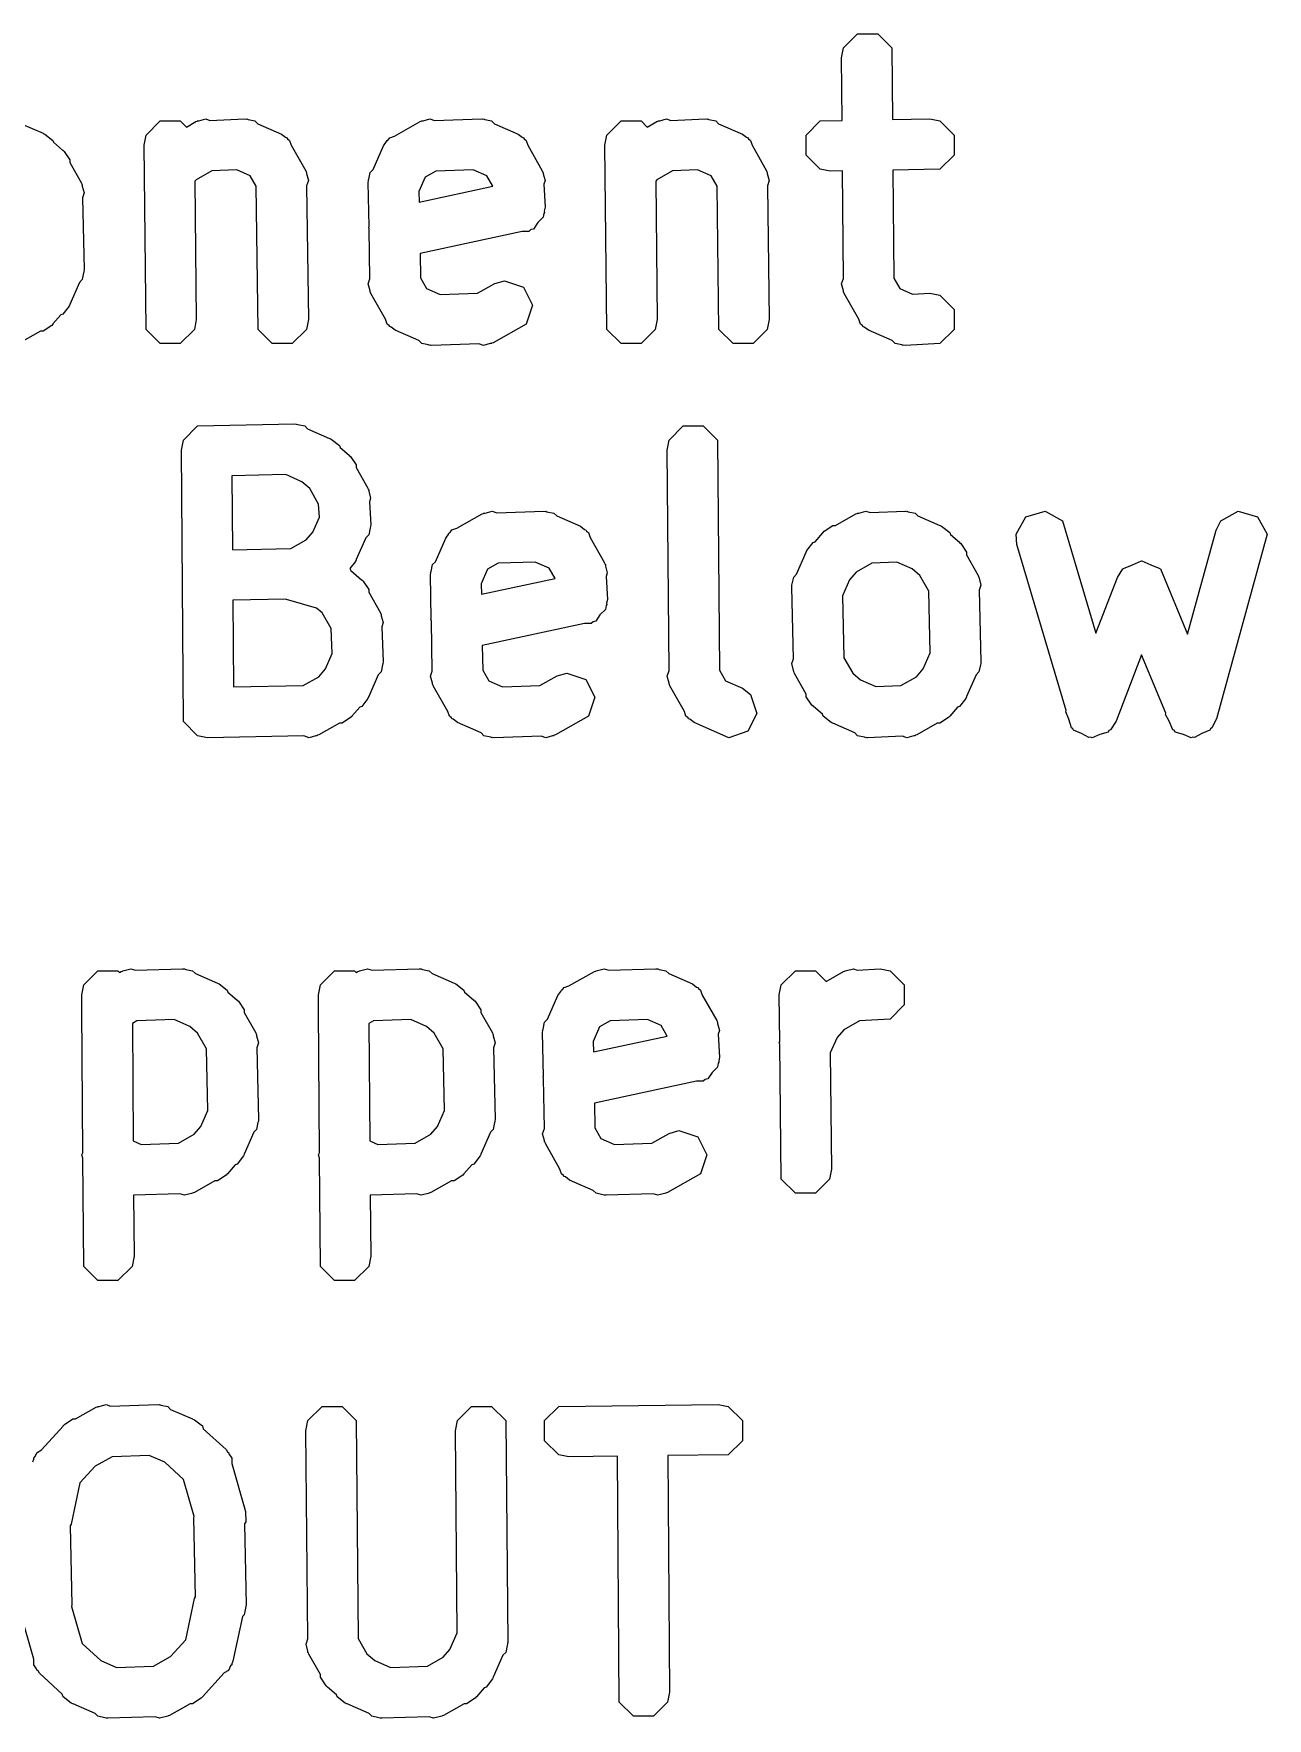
# Model space of a CAD drawing. Extents: x 5.2687 to 5.352, y -3.889 to -3.8382.
# Drawn here: x 5.3149 to 5.352, y -3.889 to -3.8383 of the extents above; entities that cross this region are included whole.
import ezdxf

# ---------------------------------------------------------------- set-up
doc = ezdxf.new("R2010")
doc.units = 0
doc.header["$MEASUREMENT"] = 0
doc.layers.add('BLACK', color=7, linetype='CONTINUOUS')

msp = doc.modelspace()

# ---------------------------------------------------------------- linework, layer by layer
at = {"layer": 'BLACK', "linetype": 'CONTINUOUS'}
for p, q in [((5.339269, -3.838732), (5.339695, -3.838306)), ((5.339695, -3.838306), (5.340298, -3.838306)), ((5.340298, -3.838306), (5.340724, -3.838732)), ((5.339209, -3.839033), (5.339269, -3.838732)), ((5.339225, -3.840919), (5.339209, -3.839033)), ((5.340724, -3.838732), (5.340742, -3.840891)), ((5.314513, -3.841017), (5.315173, -3.841305)), ((5.318271, -3.841357), (5.318698, -3.84093)), ((5.318698, -3.84093), (5.3193, -3.84093)), ((5.3193, -3.84093), (5.319486, -3.841116)), ((5.319486, -3.841116), (5.319772, -3.840954)), ((5.319772, -3.840954), (5.31981, -3.840943)), ((5.31981, -3.840943), (5.319822, -3.84093)), ((5.319822, -3.84093), (5.319862, -3.840929)), ((5.319862, -3.840929), (5.320068, -3.840872)), ((5.320068, -3.840872), (5.320195, -3.840915)), ((5.320195, -3.840915), (5.321249, -3.84087)), ((5.321249, -3.84087), (5.321287, -3.840878)), ((5.321287, -3.840878), (5.321304, -3.840872)), ((5.321304, -3.840872), (5.321343, -3.840889)), ((5.321343, -3.840889), (5.32155, -3.84093)), ((5.32155, -3.84093), (5.321637, -3.841017)), ((5.321637, -3.841017), (5.322351, -3.841329)), ((5.325753, -3.841389), (5.326521, -3.840954)), ((5.326521, -3.840954), (5.326559, -3.840943)), ((5.326559, -3.840943), (5.326571, -3.84093)), ((5.326571, -3.84093), (5.32661, -3.840929)), ((5.32661, -3.840929), (5.326817, -3.840872)), ((5.326817, -3.840872), (5.326953, -3.840918)), ((5.326953, -3.840918), (5.328373, -3.84087)), ((5.328373, -3.84087), (5.328411, -3.840878)), ((5.328411, -3.840878), (5.328428, -3.840872)), ((5.328428, -3.840872), (5.328467, -3.840889)), ((5.328467, -3.840889), (5.328674, -3.84093)), ((5.328674, -3.84093), (5.328761, -3.841017)), ((5.328761, -3.841017), (5.329475, -3.841329)), ((5.332145, -3.841357), (5.332571, -3.84093)), ((5.332571, -3.84093), (5.333173, -3.84093)), ((5.333173, -3.84093), (5.333359, -3.841116)), ((5.333359, -3.841116), (5.333645, -3.840954)), ((5.333645, -3.840954), (5.333683, -3.840943)), ((5.333683, -3.840943), (5.333696, -3.84093)), ((5.333696, -3.84093), (5.333736, -3.840929)), ((5.333736, -3.840929), (5.333941, -3.840872)), ((5.333941, -3.840872), (5.334068, -3.840915)), ((5.334068, -3.840915), (5.335122, -3.84087)), ((5.335122, -3.84087), (5.33516, -3.840878)), ((5.33516, -3.840878), (5.335178, -3.840872)), ((5.335178, -3.840872), (5.335216, -3.840889)), ((5.335216, -3.840889), (5.335423, -3.84093)), ((5.335423, -3.84093), (5.33551, -3.841017)), ((5.33551, -3.841017), (5.336224, -3.841329)), ((5.338144, -3.841357), (5.33857, -3.84093)), ((5.33857, -3.84093), (5.339225, -3.840919)), ((5.340742, -3.840891), (5.341871, -3.84087)), ((5.341871, -3.84087), (5.342172, -3.84093)), ((5.342172, -3.84093), (5.342598, -3.841357)), ((5.315173, -3.841305), (5.315176, -3.841305)), ((5.315176, -3.841305), (5.315178, -3.841307)), ((5.315178, -3.841307), (5.315226, -3.841329)), ((5.315226, -3.841329), (5.315469, -3.841517)), ((5.315469, -3.841517), (5.315489, -3.841577)), ((5.315489, -3.841577), (5.31576, -3.841811)), ((5.318211, -3.841658), (5.318271, -3.841357)), ((5.322351, -3.841329), (5.322474, -3.841425)), ((5.322474, -3.841425), (5.322514, -3.841438)), ((5.322514, -3.841438), (5.322532, -3.84147)), ((5.322532, -3.84147), (5.322593, -3.841517)), ((5.322593, -3.841517), (5.322642, -3.841663)), ((5.325419, -3.841681), (5.325515, -3.841557)), ((5.325515, -3.841557), (5.325528, -3.841517)), ((5.325528, -3.841517), (5.32556, -3.841499)), ((5.32556, -3.841499), (5.325607, -3.841438)), ((5.325607, -3.841438), (5.325753, -3.841389)), ((5.329475, -3.841329), (5.329598, -3.841425)), ((5.329598, -3.841425), (5.329638, -3.841438)), ((5.329638, -3.841438), (5.329656, -3.84147)), ((5.329656, -3.84147), (5.329717, -3.841517)), ((5.329717, -3.841517), (5.329766, -3.841663)), ((5.332085, -3.841658), (5.332145, -3.841357)), ((5.336224, -3.841329), (5.336348, -3.841425)), ((5.336348, -3.841425), (5.336388, -3.841438)), ((5.336388, -3.841438), (5.336406, -3.84147)), ((5.336406, -3.84147), (5.336467, -3.841517)), ((5.336467, -3.841517), (5.336515, -3.841663)), ((5.338144, -3.841959), (5.338144, -3.841357)), ((5.342598, -3.841357), (5.342598, -3.841959)), ((5.31576, -3.841811), (5.315765, -3.841813)), ((5.315765, -3.841813), (5.315768, -3.841818)), ((5.315768, -3.841818), (5.315806, -3.841851)), ((5.315806, -3.841851), (5.315977, -3.842106)), ((5.318271, -3.847209), (5.318211, -3.841658)), ((5.322642, -3.841663), (5.323078, -3.842431)), ((5.325108, -3.842394), (5.325419, -3.841681)), ((5.329766, -3.841663), (5.330202, -3.842431)), ((5.332145, -3.847209), (5.332085, -3.841658)), ((5.336515, -3.841663), (5.336951, -3.842431)), ((5.33857, -3.842385), (5.338144, -3.841959)), ((5.342598, -3.841959), (5.342172, -3.842385)), ((5.315977, -3.842106), (5.315977, -3.842186)), ((5.315977, -3.842186), (5.316329, -3.842806)), ((5.320249, -3.84244), (5.319778, -3.842707)), ((5.321002, -3.842408), (5.320249, -3.84244)), ((5.321408, -3.842585), (5.321002, -3.842408)), ((5.321588, -3.842902), (5.321408, -3.842585)), ((5.323078, -3.842431), (5.323088, -3.842469)), ((5.323088, -3.842469), (5.323101, -3.842481)), ((5.323101, -3.842481), (5.323101, -3.842517)), ((5.323101, -3.842517), (5.323159, -3.842727)), ((5.324979, -3.842688), (5.325021, -3.842481)), ((5.325021, -3.842481), (5.325108, -3.842394)), ((5.326997, -3.842441), (5.326675, -3.842624)), ((5.328116, -3.842404), (5.326997, -3.842441)), ((5.328532, -3.842585), (5.328116, -3.842404)), ((5.328709, -3.842897), (5.328532, -3.842585)), ((5.330202, -3.842431), (5.330212, -3.842469)), ((5.330212, -3.842469), (5.330225, -3.842481)), ((5.330225, -3.842481), (5.330227, -3.842524)), ((5.330227, -3.842524), (5.330283, -3.842727)), ((5.334123, -3.84244), (5.333651, -3.842707)), ((5.334876, -3.842408), (5.334123, -3.84244)), ((5.335281, -3.842585), (5.334876, -3.842408)), ((5.335461, -3.842902), (5.335281, -3.842585)), ((5.336951, -3.842431), (5.336961, -3.842469)), ((5.336961, -3.842469), (5.336974, -3.842481)), ((5.336974, -3.842481), (5.336975, -3.842517)), ((5.336975, -3.842517), (5.337032, -3.842727)), ((5.338871, -3.842445), (5.33857, -3.842385)), ((5.339238, -3.842439), (5.338871, -3.842445)), ((5.339265, -3.845675), (5.339238, -3.842439)), ((5.342172, -3.842385), (5.340755, -3.842411)), ((5.340755, -3.842411), (5.340783, -3.845664)), ((5.316329, -3.842806), (5.316339, -3.842844)), ((5.316339, -3.842844), (5.316352, -3.842856)), ((5.316352, -3.842856), (5.316353, -3.842893)), ((5.316353, -3.842893), (5.31641, -3.843102)), ((5.31641, -3.843102), (5.316361, -3.843248)), ((5.319778, -3.842707), (5.319741, -3.84275)), ((5.319741, -3.84275), (5.319786, -3.846907)), ((5.321646, -3.847209), (5.321588, -3.842902)), ((5.323159, -3.842727), (5.323106, -3.842884)), ((5.323106, -3.842884), (5.323161, -3.846907)), ((5.324961, -3.842783), (5.324968, -3.842744)), ((5.324985, -3.844116), (5.324961, -3.842783)), ((5.324963, -3.842727), (5.324979, -3.842688)), ((5.324968, -3.842744), (5.324963, -3.842727)), ((5.326675, -3.842624), (5.326486, -3.843058)), ((5.326486, -3.843058), (5.326492, -3.843374)), ((5.326492, -3.843374), (5.328709, -3.842897)), ((5.330283, -3.842727), (5.330245, -3.842839)), ((5.330245, -3.842839), (5.330285, -3.843533)), ((5.333651, -3.842707), (5.333615, -3.84275)), ((5.333615, -3.84275), (5.33366, -3.846907)), ((5.335519, -3.847209), (5.335461, -3.842902)), ((5.337032, -3.842727), (5.33698, -3.842884)), ((5.33698, -3.842884), (5.337034, -3.846907)), ((5.316361, -3.843248), (5.316412, -3.845407)), ((5.330285, -3.843533), (5.330262, -3.843647)), ((5.324976, -3.84413), (5.324985, -3.844116)), ((5.330063, -3.843996), (5.329936, -3.844187)), ((5.330225, -3.843834), (5.330063, -3.843996)), ((5.330248, -3.843718), (5.330225, -3.843834)), ((5.33027, -3.843685), (5.330248, -3.843718)), ((5.330262, -3.843647), (5.33027, -3.843685)), ((5.324986, -3.844182), (5.324976, -3.84413)), ((5.325013, -3.845686), (5.324986, -3.844182)), ((5.329595, -3.84426), (5.32652, -3.844922)), ((5.329799, -3.84426), (5.329595, -3.84426)), ((5.329855, -3.844204), (5.329799, -3.84426)), ((5.329936, -3.844187), (5.329855, -3.844204)), ((5.32652, -3.844922), (5.326533, -3.845662)), ((5.316393, -3.845502), (5.316352, -3.845709)), ((5.31641, -3.845463), (5.316393, -3.845502)), ((5.316412, -3.845407), (5.316404, -3.845446)), ((5.316404, -3.845446), (5.31641, -3.845463)), ((5.316265, -3.845796), (5.315977, -3.846456)), ((5.316352, -3.845709), (5.316265, -3.845796)), ((5.324963, -3.845838), (5.325013, -3.845686)), ((5.32502, -3.846047), (5.324963, -3.845838)), ((5.325021, -3.846084), (5.32502, -3.846047)), ((5.325033, -3.846096), (5.325021, -3.846084)), ((5.325044, -3.846134), (5.325033, -3.846096)), ((5.325479, -3.846902), (5.325044, -3.846134)), ((5.326533, -3.845662), (5.326714, -3.84598)), ((5.326714, -3.84598), (5.327129, -3.846161)), ((5.327129, -3.846161), (5.328249, -3.846124)), ((5.328249, -3.846124), (5.32877, -3.845828)), ((5.32877, -3.845828), (5.329067, -3.845747)), ((5.329067, -3.845747), (5.329639, -3.845937)), ((5.329639, -3.845937), (5.329908, -3.846476)), ((5.339211, -3.845838), (5.339265, -3.845675)), ((5.339268, -3.846049), (5.339211, -3.845838)), ((5.339269, -3.846084), (5.339268, -3.846049)), ((5.339281, -3.846096), (5.339269, -3.846084)), ((5.339292, -3.846134), (5.339281, -3.846096)), ((5.339728, -3.846902), (5.339292, -3.846134)), ((5.340783, -3.845664), (5.340962, -3.84598)), ((5.340962, -3.84598), (5.341351, -3.846149)), ((5.341351, -3.846149), (5.341871, -3.84612)), ((5.341871, -3.84612), (5.342172, -3.84618)), ((5.315954, -3.846509), (5.315765, -3.846752)), ((5.315975, -3.846461), (5.315954, -3.846509)), ((5.315977, -3.846459), (5.315975, -3.846461)), ((5.315977, -3.846456), (5.315977, -3.846459)), ((5.329908, -3.846476), (5.329717, -3.847048)), ((5.342172, -3.84618), (5.342598, -3.846606)), ((5.342598, -3.846606), (5.342598, -3.847209)), ((5.315431, -3.847089), (5.315176, -3.84726)), ((5.315464, -3.847051), (5.315431, -3.847089)), ((5.315469, -3.847048), (5.315464, -3.847051)), ((5.315471, -3.847043), (5.315469, -3.847048)), ((5.315705, -3.846772), (5.315471, -3.847043)), ((5.315765, -3.846752), (5.315705, -3.846772)), ((5.319786, -3.846907), (5.319726, -3.847209)), ((5.323161, -3.846907), (5.323101, -3.847209)), ((5.325528, -3.847048), (5.325479, -3.846902)), ((5.325589, -3.847096), (5.325528, -3.847048)), ((5.325607, -3.847127), (5.325589, -3.847096)), ((5.325647, -3.84714), (5.325607, -3.847127)), ((5.325771, -3.847237), (5.325647, -3.84714)), ((5.329717, -3.847048), (5.328725, -3.847611)), ((5.33366, -3.846907), (5.3336, -3.847209)), ((5.337034, -3.846907), (5.336974, -3.847209)), ((5.339776, -3.847048), (5.339728, -3.846902)), ((5.339837, -3.847096), (5.339776, -3.847048)), ((5.339855, -3.847127), (5.339837, -3.847096)), ((5.339895, -3.84714), (5.339855, -3.847127)), ((5.340019, -3.847237), (5.339895, -3.84714)), ((5.315096, -3.84726), (5.314477, -3.847611)), ((5.315176, -3.84726), (5.315096, -3.84726)), ((5.318698, -3.847635), (5.318271, -3.847209)), ((5.3193, -3.847635), (5.318698, -3.847635)), ((5.319726, -3.847209), (5.3193, -3.847635)), ((5.322072, -3.847635), (5.321646, -3.847209)), ((5.322675, -3.847635), (5.322072, -3.847635)), ((5.323101, -3.847209), (5.322675, -3.847635)), ((5.326484, -3.847548), (5.325771, -3.847237)), ((5.326571, -3.847635), (5.326484, -3.847548)), ((5.326779, -3.847676), (5.326571, -3.847635)), ((5.326817, -3.847693), (5.326779, -3.847676)), ((5.328293, -3.847647), (5.326873, -3.847695)), ((5.328428, -3.847693), (5.328293, -3.847647)), ((5.328635, -3.847636), (5.328428, -3.847693)), ((5.328674, -3.847635), (5.328635, -3.847636)), ((5.328687, -3.847622), (5.328674, -3.847635)), ((5.328725, -3.847611), (5.328687, -3.847622)), ((5.332571, -3.847635), (5.332145, -3.847209)), ((5.333173, -3.847635), (5.332571, -3.847635)), ((5.3336, -3.847209), (5.333173, -3.847635)), ((5.335945, -3.847635), (5.335519, -3.847209)), ((5.336548, -3.847635), (5.335945, -3.847635)), ((5.336974, -3.847209), (5.336548, -3.847635)), ((5.340733, -3.847548), (5.340019, -3.847237)), ((5.34082, -3.847635), (5.340733, -3.847548)), ((5.341027, -3.847676), (5.34082, -3.847635)), ((5.341065, -3.847693), (5.341027, -3.847676)), ((5.342172, -3.847635), (5.341121, -3.847695)), ((5.342598, -3.847209), (5.342172, -3.847635)), ((5.326834, -3.847687), (5.326817, -3.847693)), ((5.326873, -3.847695), (5.326834, -3.847687)), ((5.341082, -3.847687), (5.341065, -3.847693)), ((5.341121, -3.847695), (5.341082, -3.847687)), ((5.319396, -3.850543), (5.319822, -3.850117)), ((5.319822, -3.850117), (5.322748, -3.850057)), ((5.322748, -3.850057), (5.322787, -3.850064)), ((5.322787, -3.850064), (5.322804, -3.850059)), ((5.322804, -3.850059), (5.322843, -3.850076)), ((5.322843, -3.850076), (5.32305, -3.850117)), ((5.32305, -3.850117), (5.323137, -3.850204)), ((5.323137, -3.850204), (5.323797, -3.850492)), ((5.334019, -3.850543), (5.334446, -3.850117)), ((5.334446, -3.850117), (5.335048, -3.850117)), ((5.335048, -3.850117), (5.335474, -3.850543)), ((5.319336, -3.850844), (5.319396, -3.850543)), ((5.323797, -3.850492), (5.3238, -3.850492)), ((5.3238, -3.850492), (5.323802, -3.850494)), ((5.323802, -3.850494), (5.32385, -3.850515)), ((5.32385, -3.850515), (5.324093, -3.850703)), ((5.324093, -3.850703), (5.324113, -3.850763)), ((5.33396, -3.850844), (5.334019, -3.850543)), ((5.335474, -3.850543), (5.335533, -3.857475)), ((5.319396, -3.85902), (5.319336, -3.850844)), ((5.324113, -3.850763), (5.324384, -3.850998)), ((5.324384, -3.850998), (5.324389, -3.850999)), ((5.324389, -3.850999), (5.324392, -3.851005)), ((5.324392, -3.851005), (5.32443, -3.851037)), ((5.32443, -3.851037), (5.324601, -3.851293)), ((5.334016, -3.857486), (5.33396, -3.850844)), ((5.322476, -3.851583), (5.320859, -3.851617)), ((5.320859, -3.851617), (5.320875, -3.853845)), ((5.322965, -3.851797), (5.322476, -3.851583)), ((5.324601, -3.851293), (5.324601, -3.851372)), ((5.324601, -3.851372), (5.324953, -3.851992)), ((5.323199, -3.851998), (5.322965, -3.851797)), ((5.323468, -3.852474), (5.323199, -3.851998)), ((5.324953, -3.851992), (5.324963, -3.85203)), ((5.324963, -3.85203), (5.324976, -3.852043)), ((5.324976, -3.852043), (5.324978, -3.852086)), ((5.324978, -3.852086), (5.325034, -3.852288)), ((5.32349, -3.852864), (5.323468, -3.852474)), ((5.325034, -3.852288), (5.324996, -3.852401)), ((5.324996, -3.852401), (5.325036, -3.853094)), ((5.328434, -3.852754), (5.328446, -3.852741)), ((5.328446, -3.852741), (5.328485, -3.85274)), ((5.328485, -3.85274), (5.328692, -3.852683)), ((5.328692, -3.852683), (5.328828, -3.852729)), ((5.328828, -3.852729), (5.330247, -3.852681)), ((5.330247, -3.852681), (5.330286, -3.852689)), ((5.330286, -3.852689), (5.330303, -3.852683)), ((5.330303, -3.852683), (5.330342, -3.8527)), ((5.330342, -3.8527), (5.330549, -3.852741)), ((5.330549, -3.852741), (5.330636, -3.852828)), ((5.339682, -3.852754), (5.339695, -3.852741)), ((5.339695, -3.852741), (5.339735, -3.85274)), ((5.339735, -3.85274), (5.33994, -3.852683)), ((5.33994, -3.852683), (5.340067, -3.852726)), ((5.340067, -3.852726), (5.341121, -3.852681)), ((5.341121, -3.852681), (5.34116, -3.852689)), ((5.34116, -3.852689), (5.341177, -3.852683)), ((5.341177, -3.852683), (5.341215, -3.8527)), ((5.341215, -3.8527), (5.341422, -3.852741)), ((5.341422, -3.852741), (5.341509, -3.852828)), ((5.344756, -3.852852), (5.345336, -3.852687)), ((5.345336, -3.852687), (5.345862, -3.852979)), ((5.350628, -3.852979), (5.351155, -3.852687)), ((5.351155, -3.852687), (5.351734, -3.852852)), ((5.323296, -3.853311), (5.32349, -3.852864)), ((5.325017, -3.853188), (5.324976, -3.853395)), ((5.325034, -3.85315), (5.325017, -3.853188)), ((5.325036, -3.853094), (5.325028, -3.853133)), ((5.325028, -3.853133), (5.325034, -3.85315)), ((5.327435, -3.85331), (5.327482, -3.853249)), ((5.327482, -3.853249), (5.327628, -3.8532)), ((5.327628, -3.8532), (5.328396, -3.852765)), ((5.328396, -3.852765), (5.328434, -3.852754)), ((5.330636, -3.852828), (5.33135, -3.85314)), ((5.33135, -3.85314), (5.331473, -3.853236)), ((5.331473, -3.853236), (5.331513, -3.853249)), ((5.331513, -3.853249), (5.331531, -3.853281)), ((5.33869, -3.853287), (5.338945, -3.853116)), ((5.338945, -3.853116), (5.339024, -3.853116)), ((5.339024, -3.853116), (5.339644, -3.852765)), ((5.339644, -3.852765), (5.339682, -3.852754)), ((5.341509, -3.852828), (5.34217, -3.853116)), ((5.34217, -3.853116), (5.342172, -3.853116)), ((5.342172, -3.853116), (5.342175, -3.853118)), ((5.342175, -3.853118), (5.342223, -3.85314)), ((5.342223, -3.85314), (5.342466, -3.853328)), ((5.344463, -3.853379), (5.344756, -3.852852)), ((5.345862, -3.852979), (5.346867, -3.856362)), ((5.349628, -3.856386), (5.350488, -3.853253)), ((5.350488, -3.853253), (5.350628, -3.852979)), ((5.351734, -3.852852), (5.352027, -3.853379)), ((5.322628, -3.853809), (5.323094, -3.853544)), ((5.323094, -3.853544), (5.323296, -3.853311)), ((5.324889, -3.853482), (5.324601, -3.854143)), ((5.324976, -3.853395), (5.324889, -3.853482)), ((5.326982, -3.854205), (5.327294, -3.853492)), ((5.327294, -3.853492), (5.32739, -3.853368)), ((5.32739, -3.853368), (5.327403, -3.853328)), ((5.327403, -3.853328), (5.327435, -3.85331)), ((5.331531, -3.853281), (5.331592, -3.853328)), ((5.331592, -3.853328), (5.331641, -3.853474)), ((5.331641, -3.853474), (5.332077, -3.854242)), ((5.338167, -3.853867), (5.338356, -3.853624)), ((5.338356, -3.853624), (5.338415, -3.853604)), ((5.338415, -3.853604), (5.33865, -3.853333)), ((5.33865, -3.853333), (5.338651, -3.853328)), ((5.338651, -3.853328), (5.338657, -3.853325)), ((5.338657, -3.853325), (5.33869, -3.853287)), ((5.342466, -3.853328), (5.342486, -3.853388)), ((5.342486, -3.853388), (5.342757, -3.853622)), ((5.342757, -3.853622), (5.342762, -3.853624)), ((5.342762, -3.853624), (5.342765, -3.853629)), ((5.342765, -3.853629), (5.342803, -3.853662)), ((5.342803, -3.853662), (5.342974, -3.853917)), ((5.344489, -3.853685), (5.344463, -3.853379)), ((5.345974, -3.858687), (5.344489, -3.853685)), ((5.352027, -3.853379), (5.350502, -3.858935)), ((5.320875, -3.853845), (5.322628, -3.853809)), ((5.324578, -3.854196), (5.324409, -3.854413)), ((5.324599, -3.854148), (5.324578, -3.854196)), ((5.324601, -3.854145), (5.324599, -3.854148)), ((5.324601, -3.854143), (5.324601, -3.854145)), ((5.326895, -3.854292), (5.326982, -3.854205)), ((5.328871, -3.854252), (5.32855, -3.854435)), ((5.329991, -3.854215), (5.328871, -3.854252)), ((5.330407, -3.854396), (5.329991, -3.854215)), ((5.332077, -3.854242), (5.332087, -3.85428)), ((5.337856, -3.85458), (5.338144, -3.85392)), ((5.338144, -3.853918), (5.338146, -3.853915)), ((5.338144, -3.85392), (5.338144, -3.853918)), ((5.338146, -3.853915), (5.338167, -3.853867)), ((5.340122, -3.854251), (5.339651, -3.854519)), ((5.340875, -3.854219), (5.340122, -3.854251)), ((5.341338, -3.854421), (5.340875, -3.854219)), ((5.342974, -3.853917), (5.342974, -3.853997)), ((5.342974, -3.853997), (5.343325, -3.854617)), ((5.347967, -3.854297), (5.348236, -3.854181)), ((5.348236, -3.854181), (5.348245, -3.854185)), ((5.348245, -3.854185), (5.348255, -3.854181)), ((5.348255, -3.854181), (5.348524, -3.854297)), ((5.324409, -3.854413), (5.324436, -3.854467)), ((5.324436, -3.854467), (5.324759, -3.854747)), ((5.324759, -3.854747), (5.324764, -3.854749)), ((5.324764, -3.854749), (5.324767, -3.854754)), ((5.324767, -3.854754), (5.324805, -3.854787)), ((5.326835, -3.854594), (5.326843, -3.854555)), ((5.32686, -3.855927), (5.326835, -3.854594)), ((5.326837, -3.854538), (5.326854, -3.854499)), ((5.326843, -3.854555), (5.326837, -3.854538)), ((5.326854, -3.854499), (5.326895, -3.854292)), ((5.32855, -3.854435), (5.328361, -3.854869)), ((5.328366, -3.855185), (5.330584, -3.854708)), ((5.330584, -3.854708), (5.330407, -3.854396)), ((5.332087, -3.85428), (5.3321, -3.854292)), ((5.3321, -3.854292), (5.332102, -3.854335)), ((5.332102, -3.854335), (5.332158, -3.854538)), ((5.332158, -3.854538), (5.33212, -3.854651)), ((5.33212, -3.854651), (5.33216, -3.855344)), ((5.337728, -3.854874), (5.337769, -3.854667)), ((5.337769, -3.854667), (5.337856, -3.85458)), ((5.339449, -3.854752), (5.339237, -3.855237)), ((5.339651, -3.854519), (5.339449, -3.854752)), ((5.341571, -3.854623), (5.341338, -3.854421)), ((5.341836, -3.85509), (5.341571, -3.854623)), ((5.343325, -3.854617), (5.343336, -3.854655)), ((5.343336, -3.854655), (5.343348, -3.854667)), ((5.343348, -3.854667), (5.343349, -3.854704)), ((5.343349, -3.854704), (5.343406, -3.854913)), ((5.346867, -3.856362), (5.347514, -3.854676)), ((5.347514, -3.854676), (5.347682, -3.854419)), ((5.347682, -3.854419), (5.347691, -3.854415)), ((5.347691, -3.854415), (5.347695, -3.854405)), ((5.347695, -3.854405), (5.347967, -3.854297)), ((5.348524, -3.854297), (5.348795, -3.854405)), ((5.348795, -3.854405), (5.348799, -3.854415)), ((5.348799, -3.854415), (5.348809, -3.854419)), ((5.348809, -3.854419), (5.349628, -3.856386)), ((5.324805, -3.854787), (5.324976, -3.855042)), ((5.324976, -3.855042), (5.324976, -3.855122)), ((5.324976, -3.855122), (5.325327, -3.855741)), ((5.328361, -3.854869), (5.328366, -3.855185)), ((5.337709, -3.854969), (5.337717, -3.85493)), ((5.33776, -3.857128), (5.337709, -3.854969)), ((5.337711, -3.854913), (5.337728, -3.854874)), ((5.337717, -3.85493), (5.337711, -3.854913)), ((5.339237, -3.855237), (5.339281, -3.857097)), ((5.34188, -3.85695), (5.341836, -3.85509)), ((5.343406, -3.854913), (5.343358, -3.855059)), ((5.343358, -3.855059), (5.343408, -3.857218)), ((5.322485, -3.855333), (5.320887, -3.855366)), ((5.320887, -3.855366), (5.320906, -3.857971)), ((5.322499, -3.855341), (5.322485, -3.855333)), ((5.323406, -3.855603), (5.322499, -3.855341)), ((5.323574, -3.855748), (5.323406, -3.855603)), ((5.323841, -3.856219), (5.323574, -3.855748)), ((5.325327, -3.855741), (5.325338, -3.855779)), ((5.325338, -3.855779), (5.325351, -3.855792)), ((5.325351, -3.855792), (5.325352, -3.855832)), ((5.3321, -3.855645), (5.331938, -3.855807)), ((5.332123, -3.855529), (5.3321, -3.855645)), ((5.332145, -3.855496), (5.332123, -3.855529)), ((5.33216, -3.855344), (5.332137, -3.855458)), ((5.332137, -3.855458), (5.332145, -3.855496)), ((5.323873, -3.856972), (5.323841, -3.856219)), ((5.325352, -3.855832), (5.325409, -3.856038)), ((5.325409, -3.856038), (5.325366, -3.856165)), ((5.325366, -3.856165), (5.325411, -3.857218)), ((5.32685, -3.855941), (5.32686, -3.855927)), ((5.326861, -3.855993), (5.32685, -3.855941)), ((5.326888, -3.857497), (5.326861, -3.855993)), ((5.33147, -3.856071), (5.328395, -3.856733)), ((5.331674, -3.856071), (5.33147, -3.856071)), ((5.331729, -3.856015), (5.331674, -3.856071)), ((5.331811, -3.855998), (5.331729, -3.856015)), ((5.331938, -3.855807), (5.331811, -3.855998)), ((5.328395, -3.856733), (5.328408, -3.857473)), ((5.323671, -3.857435), (5.323873, -3.856972)), ((5.325392, -3.857313), (5.325351, -3.85752)), ((5.325409, -3.857274), (5.325392, -3.857313)), ((5.325411, -3.857218), (5.325403, -3.857257)), ((5.325403, -3.857257), (5.325409, -3.857274)), ((5.337711, -3.857274), (5.33776, -3.857128)), ((5.337768, -3.857483), (5.337711, -3.857274)), ((5.339281, -3.857097), (5.339546, -3.857564)), ((5.341669, -3.857435), (5.34188, -3.85695)), ((5.34339, -3.857313), (5.343348, -3.85752)), ((5.343406, -3.857274), (5.34339, -3.857313)), ((5.343408, -3.857218), (5.343401, -3.857257)), ((5.343401, -3.857257), (5.343406, -3.857274)), ((5.348243, -3.857014), (5.347477, -3.859011)), ((5.348974, -3.858769), (5.348243, -3.857014)), ((5.323003, -3.857933), (5.323469, -3.857669)), ((5.323469, -3.857669), (5.323671, -3.857435)), ((5.325264, -3.857607), (5.324976, -3.858267)), ((5.325351, -3.85752), (5.325264, -3.857607)), ((5.326837, -3.857649), (5.326888, -3.857497)), ((5.326895, -3.857858), (5.326837, -3.857649)), ((5.328408, -3.857473), (5.328588, -3.857791)), ((5.328588, -3.857791), (5.329004, -3.857972)), ((5.330124, -3.857935), (5.330645, -3.857639)), ((5.330645, -3.857639), (5.330942, -3.857558)), ((5.330942, -3.857558), (5.331513, -3.857748)), ((5.331513, -3.857748), (5.331783, -3.858288)), ((5.333962, -3.857649), (5.334016, -3.857486)), ((5.334019, -3.85786), (5.333962, -3.857649)), ((5.335533, -3.857475), (5.335713, -3.857791)), ((5.335713, -3.857791), (5.336224, -3.858014)), ((5.337769, -3.85752), (5.337768, -3.857483)), ((5.337782, -3.857533), (5.337769, -3.85752)), ((5.337792, -3.857571), (5.337782, -3.857533)), ((5.338144, -3.85819), (5.337792, -3.857571)), ((5.339546, -3.857564), (5.339779, -3.857766)), ((5.339779, -3.857766), (5.340242, -3.857968)), ((5.340995, -3.857936), (5.341467, -3.857669)), ((5.341467, -3.857669), (5.341669, -3.857435)), ((5.343261, -3.857607), (5.342974, -3.858267)), ((5.343348, -3.85752), (5.343261, -3.857607)), ((5.320906, -3.857971), (5.323003, -3.857933)), ((5.324953, -3.85832), (5.324764, -3.858563)), ((5.324974, -3.858272), (5.324953, -3.85832)), ((5.324976, -3.85827), (5.324974, -3.858272)), ((5.324976, -3.858267), (5.324976, -3.85827)), ((5.326895, -3.857895), (5.326895, -3.857858)), ((5.326908, -3.857907), (5.326895, -3.857895)), ((5.326919, -3.857946), (5.326908, -3.857907)), ((5.327354, -3.858713), (5.326919, -3.857946)), ((5.329004, -3.857972), (5.330124, -3.857935)), ((5.331783, -3.858288), (5.331592, -3.858859)), ((5.334019, -3.857895), (5.334019, -3.85786)), ((5.334032, -3.857907), (5.334019, -3.857895)), ((5.334043, -3.857946), (5.334032, -3.857907)), ((5.334478, -3.858713), (5.334043, -3.857946)), ((5.336224, -3.858014), (5.336467, -3.858202)), ((5.336467, -3.858202), (5.336657, -3.858774)), ((5.338144, -3.85827), (5.338144, -3.85819)), ((5.338315, -3.858525), (5.338144, -3.85827)), ((5.340242, -3.857968), (5.340995, -3.857936)), ((5.34295, -3.85832), (5.342762, -3.858563)), ((5.342971, -3.858272), (5.34295, -3.85832)), ((5.342974, -3.85827), (5.342971, -3.858272)), ((5.342974, -3.858267), (5.342974, -3.85827)), ((5.324704, -3.858583), (5.32447, -3.858854)), ((5.324764, -3.858563), (5.324704, -3.858583)), ((5.327403, -3.858859), (5.327354, -3.858713)), ((5.334527, -3.858859), (5.334478, -3.858713)), ((5.336657, -3.858774), (5.336388, -3.859313)), ((5.338353, -3.858558), (5.338315, -3.858525)), ((5.338356, -3.858563), (5.338353, -3.858558)), ((5.338361, -3.858565), (5.338356, -3.858563)), ((5.338632, -3.858799), (5.338361, -3.858565)), ((5.338652, -3.858859), (5.338632, -3.858799)), ((5.342702, -3.858583), (5.342468, -3.858854)), ((5.342762, -3.858563), (5.342702, -3.858583)), ((5.345958, -3.858728), (5.345974, -3.858687)), ((5.34605, -3.858942), (5.345958, -3.858728)), ((5.348963, -3.858808), (5.348974, -3.858769)), ((5.349072, -3.859004), (5.348963, -3.858808)), ((5.319822, -3.859446), (5.319396, -3.85902)), ((5.324095, -3.859071), (5.323476, -3.859423)), ((5.324175, -3.859071), (5.324095, -3.859071)), ((5.32443, -3.8589), (5.324175, -3.859071)), ((5.324463, -3.858862), (5.32443, -3.8589)), ((5.324468, -3.858859), (5.324463, -3.858862)), ((5.32447, -3.858854), (5.324468, -3.858859)), ((5.327464, -3.858907), (5.327403, -3.858859)), ((5.327482, -3.858938), (5.327464, -3.858907)), ((5.327522, -3.858951), (5.327482, -3.858938)), ((5.327646, -3.859048), (5.327522, -3.858951)), ((5.328359, -3.859359), (5.327646, -3.859048)), ((5.331592, -3.858859), (5.3306, -3.859423)), ((5.334588, -3.858907), (5.334527, -3.858859)), ((5.334606, -3.858938), (5.334588, -3.858907)), ((5.334646, -3.858951), (5.334606, -3.858938)), ((5.33477, -3.859048), (5.334646, -3.858951)), ((5.335816, -3.859504), (5.33477, -3.859048)), ((5.336388, -3.859313), (5.335816, -3.859504)), ((5.338894, -3.859048), (5.338652, -3.858859)), ((5.338942, -3.859069), (5.338894, -3.859048)), ((5.338945, -3.859071), (5.338942, -3.859069)), ((5.338947, -3.859071), (5.338945, -3.859071)), ((5.339608, -3.859359), (5.338947, -3.859071)), ((5.342093, -3.859071), (5.341473, -3.859423)), ((5.342172, -3.859071), (5.342093, -3.859071)), ((5.342428, -3.8589), (5.342172, -3.859071)), ((5.342461, -3.858862), (5.342428, -3.8589)), ((5.342466, -3.858859), (5.342461, -3.858862)), ((5.342468, -3.858854), (5.342466, -3.858859)), ((5.346129, -3.859208), (5.34605, -3.858942)), ((5.346175, -3.859233), (5.346129, -3.859208)), ((5.346195, -3.859282), (5.346175, -3.859233)), ((5.346433, -3.859377), (5.346195, -3.859282)), ((5.347235, -3.859335), (5.34699, -3.859405)), ((5.347261, -3.859289), (5.347235, -3.859335)), ((5.347309, -3.859268), (5.347261, -3.859289)), ((5.347477, -3.859011), (5.347309, -3.859268)), ((5.349182, -3.859268), (5.349072, -3.859004)), ((5.34923, -3.859289), (5.349182, -3.859268)), ((5.349255, -3.859335), (5.34923, -3.859289)), ((5.349501, -3.859405), (5.349255, -3.859335)), ((5.350295, -3.859282), (5.350058, -3.859377)), ((5.350316, -3.859233), (5.350295, -3.859282)), ((5.350362, -3.859208), (5.350316, -3.859233)), ((5.350502, -3.858935), (5.350362, -3.859208)), ((5.320124, -3.859506), (5.319822, -3.859446)), ((5.323027, -3.859453), (5.320124, -3.859506)), ((5.323179, -3.859504), (5.323027, -3.859453)), ((5.323388, -3.859446), (5.323179, -3.859504)), ((5.323425, -3.859446), (5.323388, -3.859446)), ((5.323437, -3.859433), (5.323425, -3.859446)), ((5.323476, -3.859423), (5.323437, -3.859433)), ((5.328446, -3.859446), (5.328359, -3.859359)), ((5.328653, -3.859487), (5.328446, -3.859446)), ((5.328692, -3.859504), (5.328653, -3.859487)), ((5.328709, -3.859498), (5.328692, -3.859504)), ((5.328748, -3.859506), (5.328709, -3.859498)), ((5.330167, -3.859458), (5.328748, -3.859506)), ((5.330303, -3.859504), (5.330167, -3.859458)), ((5.33051, -3.859447), (5.330303, -3.859504)), ((5.330549, -3.859446), (5.33051, -3.859447)), ((5.330562, -3.859433), (5.330549, -3.859446)), ((5.3306, -3.859423), (5.330562, -3.859433)), ((5.339695, -3.859446), (5.339608, -3.859359)), ((5.339902, -3.859487), (5.339695, -3.859446)), ((5.339941, -3.859504), (5.339902, -3.859487)), ((5.339958, -3.859498), (5.339941, -3.859504)), ((5.339996, -3.859506), (5.339958, -3.859498)), ((5.34105, -3.859461), (5.339996, -3.859506)), ((5.341177, -3.859504), (5.34105, -3.859461)), ((5.341382, -3.859447), (5.341177, -3.859504)), ((5.341422, -3.859446), (5.341382, -3.859447)), ((5.341435, -3.859433), (5.341422, -3.859446)), ((5.341473, -3.859423), (5.341435, -3.859433)), ((5.346656, -3.8595), (5.346433, -3.859377)), ((5.346706, -3.859486), (5.346656, -3.8595)), ((5.346755, -3.859506), (5.346706, -3.859486)), ((5.34699, -3.859405), (5.346755, -3.859506)), ((5.349735, -3.859506), (5.349501, -3.859405)), ((5.349784, -3.859486), (5.349735, -3.859506)), ((5.349835, -3.859501), (5.349784, -3.859486)), ((5.350058, -3.859377), (5.349835, -3.859501)), ((5.316337, -3.867248), (5.316397, -3.866947)), ((5.316397, -3.866947), (5.316823, -3.866521)), ((5.316823, -3.866521), (5.317425, -3.866521)), ((5.317425, -3.866521), (5.317475, -3.866571)), ((5.317475, -3.866571), (5.317522, -3.866544)), ((5.317522, -3.866544), (5.31756, -3.866534)), ((5.31756, -3.866534), (5.317573, -3.866521)), ((5.317573, -3.866521), (5.317611, -3.86652)), ((5.317611, -3.86652), (5.317818, -3.866463)), ((5.317818, -3.866463), (5.317954, -3.866508)), ((5.317954, -3.866508), (5.319374, -3.866461)), ((5.319374, -3.866461), (5.319412, -3.866469)), ((5.319412, -3.866469), (5.31943, -3.866463)), ((5.31943, -3.866463), (5.319468, -3.86648)), ((5.319468, -3.86648), (5.319675, -3.866521)), ((5.319675, -3.866521), (5.319762, -3.866608)), ((5.319762, -3.866608), (5.320423, -3.866896)), ((5.320423, -3.866896), (5.320425, -3.866896)), ((5.320425, -3.866896), (5.320427, -3.866898)), ((5.320427, -3.866898), (5.320476, -3.866919)), ((5.320476, -3.866919), (5.320719, -3.867107)), ((5.323461, -3.867248), (5.323521, -3.866947)), ((5.323521, -3.866947), (5.323947, -3.866521)), ((5.323947, -3.866521), (5.32455, -3.866521)), ((5.32455, -3.866521), (5.324599, -3.866571)), ((5.324599, -3.866571), (5.324646, -3.866544)), ((5.324646, -3.866544), (5.324684, -3.866534)), ((5.324684, -3.866534), (5.324697, -3.866521)), ((5.324697, -3.866521), (5.324735, -3.86652)), ((5.324735, -3.86652), (5.324942, -3.866463)), ((5.324942, -3.866463), (5.325078, -3.866508)), ((5.325078, -3.866508), (5.326498, -3.866461)), ((5.326498, -3.866461), (5.326537, -3.866469)), ((5.326537, -3.866469), (5.326554, -3.866463)), ((5.326554, -3.866463), (5.326592, -3.86648)), ((5.326592, -3.86648), (5.326799, -3.866521)), ((5.326799, -3.866521), (5.326886, -3.866608)), ((5.326886, -3.866608), (5.327547, -3.866896)), ((5.327547, -3.866896), (5.327549, -3.866896)), ((5.327549, -3.866896), (5.327552, -3.866898)), ((5.327552, -3.866898), (5.3276, -3.866919)), ((5.3276, -3.866919), (5.327843, -3.867107)), ((5.331002, -3.86698), (5.33177, -3.866544)), ((5.33177, -3.866544), (5.331808, -3.866534)), ((5.331808, -3.866534), (5.331821, -3.866521)), ((5.331821, -3.866521), (5.331859, -3.86652)), ((5.331859, -3.86652), (5.332066, -3.866463)), ((5.332066, -3.866463), (5.332202, -3.866508)), ((5.332202, -3.866508), (5.333622, -3.866461)), ((5.333622, -3.866461), (5.333661, -3.866469)), ((5.333661, -3.866469), (5.333678, -3.866463)), ((5.333678, -3.866463), (5.333716, -3.86648)), ((5.333716, -3.86648), (5.333923, -3.866521)), ((5.333923, -3.866521), (5.33401, -3.866608)), ((5.33401, -3.866608), (5.334724, -3.866919)), ((5.334724, -3.866919), (5.334848, -3.867015)), ((5.337334, -3.867248), (5.337394, -3.866947)), ((5.337394, -3.866947), (5.33782, -3.866521)), ((5.33782, -3.866521), (5.338423, -3.866521)), ((5.338423, -3.866521), (5.338744, -3.866842)), ((5.338744, -3.866842), (5.339269, -3.866544)), ((5.339269, -3.866544), (5.339307, -3.866534)), ((5.339307, -3.866534), (5.33932, -3.866521)), ((5.33932, -3.866521), (5.339363, -3.866518)), ((5.339363, -3.866518), (5.339565, -3.866463)), ((5.339565, -3.866463), (5.339678, -3.866501)), ((5.339678, -3.866501), (5.340371, -3.866461)), ((5.340371, -3.866461), (5.340672, -3.866521)), ((5.340672, -3.866521), (5.341099, -3.866947)), ((5.341099, -3.866947), (5.341099, -3.86755)), ((5.31634, -3.867676), (5.316337, -3.867248)), ((5.320719, -3.867107), (5.320738, -3.867167)), ((5.320738, -3.867167), (5.321009, -3.867402)), ((5.321009, -3.867402), (5.321015, -3.867403)), ((5.321015, -3.867403), (5.321018, -3.867409)), ((5.321018, -3.867409), (5.321055, -3.867442)), ((5.321055, -3.867442), (5.321226, -3.867697)), ((5.323464, -3.867676), (5.323461, -3.867248)), ((5.327843, -3.867107), (5.327863, -3.867167)), ((5.327863, -3.867167), (5.328134, -3.867402)), ((5.328134, -3.867402), (5.328139, -3.867403)), ((5.328139, -3.867403), (5.328142, -3.867409)), ((5.328142, -3.867409), (5.32818, -3.867442)), ((5.32818, -3.867442), (5.32835, -3.867697)), ((5.330357, -3.867985), (5.330668, -3.867271)), ((5.330668, -3.867271), (5.330764, -3.867147)), ((5.330764, -3.867147), (5.330777, -3.867107)), ((5.330777, -3.867107), (5.330809, -3.867089)), ((5.330809, -3.867089), (5.330856, -3.867029)), ((5.330856, -3.867029), (5.331002, -3.86698)), ((5.334848, -3.867015), (5.334888, -3.867029)), ((5.334888, -3.867029), (5.334906, -3.86706)), ((5.334906, -3.86706), (5.334967, -3.867107)), ((5.334967, -3.867107), (5.335015, -3.867253)), ((5.335015, -3.867253), (5.335451, -3.868021)), ((5.337349, -3.868662), (5.337334, -3.867248)), ((5.316339, -3.867679), (5.31634, -3.867676)), ((5.31634, -3.867682), (5.316339, -3.867679)), ((5.316371, -3.872001), (5.31634, -3.867682)), ((5.321226, -3.867697), (5.321226, -3.867776)), ((5.321226, -3.867776), (5.321578, -3.868396)), ((5.323463, -3.867679), (5.323464, -3.867676)), ((5.323464, -3.867682), (5.323463, -3.867679)), ((5.323496, -3.872001), (5.323464, -3.867682)), ((5.32835, -3.867697), (5.32835, -3.867776)), ((5.32835, -3.867776), (5.328702, -3.868396)), ((5.341099, -3.86755), (5.340672, -3.867976)), ((5.317998, -3.868032), (5.31786, -3.86811)), ((5.31786, -3.86811), (5.317886, -3.871645)), ((5.319117, -3.867994), (5.317998, -3.868032)), ((5.319591, -3.868201), (5.319117, -3.867994)), ((5.319824, -3.868403), (5.319591, -3.868201)), ((5.320089, -3.86887), (5.319824, -3.868403)), ((5.321578, -3.868396), (5.321588, -3.868434)), ((5.321588, -3.868434), (5.321601, -3.868447)), ((5.321601, -3.868447), (5.321602, -3.868484)), ((5.325122, -3.868032), (5.324984, -3.86811)), ((5.324984, -3.86811), (5.32501, -3.871645)), ((5.326241, -3.867994), (5.325122, -3.868032)), ((5.326715, -3.868201), (5.326241, -3.867994)), ((5.326948, -3.868403), (5.326715, -3.868201)), ((5.327213, -3.86887), (5.326948, -3.868403)), ((5.328702, -3.868396), (5.328712, -3.868434)), ((5.328712, -3.868434), (5.328725, -3.868447)), ((5.328725, -3.868447), (5.328726, -3.868484)), ((5.33021, -3.868373), (5.330218, -3.868335)), ((5.330234, -3.869706), (5.33021, -3.868373)), ((5.330212, -3.868317), (5.330229, -3.868279)), ((5.330218, -3.868335), (5.330212, -3.868317)), ((5.330229, -3.868279), (5.33027, -3.868072)), ((5.33027, -3.868072), (5.330357, -3.867985)), ((5.331924, -3.868214), (5.331735, -3.868648)), ((5.332246, -3.868032), (5.331924, -3.868214)), ((5.333366, -3.867994), (5.332246, -3.868032)), ((5.333781, -3.868176), (5.333366, -3.867994)), ((5.333958, -3.868488), (5.333781, -3.868176)), ((5.335451, -3.868021), (5.335461, -3.868059)), ((5.335461, -3.868059), (5.335474, -3.868072)), ((5.335474, -3.868072), (5.335477, -3.868115)), ((5.335477, -3.868115), (5.335532, -3.868317)), ((5.335532, -3.868317), (5.335495, -3.86843)), ((5.335495, -3.86843), (5.335534, -3.869123)), ((5.339276, -3.868298), (5.339074, -3.868531)), ((5.339751, -3.868028), (5.339276, -3.868298)), ((5.340672, -3.867976), (5.339751, -3.868028)), ((5.320133, -3.87073), (5.320089, -3.86887)), ((5.321602, -3.868484), (5.321659, -3.868692)), ((5.321659, -3.868692), (5.32161, -3.868839)), ((5.32161, -3.868839), (5.321661, -3.870998)), ((5.327257, -3.87073), (5.327213, -3.86887)), ((5.328726, -3.868484), (5.328783, -3.868692)), ((5.328783, -3.868692), (5.328734, -3.868839)), ((5.328734, -3.868839), (5.328785, -3.870998)), ((5.331735, -3.868648), (5.331741, -3.868965)), ((5.331741, -3.868965), (5.333958, -3.868488)), ((5.337336, -3.868692), (5.337349, -3.868662)), ((5.33735, -3.868735), (5.337336, -3.868692)), ((5.337394, -3.872799), (5.33735, -3.868735)), ((5.339074, -3.868531), (5.338871, -3.868996)), ((5.335474, -3.869425), (5.335312, -3.869587)), ((5.335497, -3.869309), (5.335474, -3.869425)), ((5.335519, -3.869276), (5.335497, -3.869309)), ((5.335534, -3.869123), (5.335512, -3.869237)), ((5.335512, -3.869237), (5.335519, -3.869276)), ((5.338871, -3.868996), (5.338909, -3.872498)), ((5.330225, -3.86972), (5.330234, -3.869706)), ((5.330235, -3.869772), (5.330225, -3.86972)), ((5.330263, -3.871276), (5.330235, -3.869772)), ((5.334845, -3.869851), (5.331769, -3.870512)), ((5.335048, -3.869851), (5.334845, -3.869851)), ((5.335104, -3.869795), (5.335048, -3.869851)), ((5.335185, -3.869777), (5.335104, -3.869795)), ((5.335312, -3.869587), (5.335185, -3.869777)), ((5.319921, -3.871215), (5.320133, -3.87073)), ((5.321661, -3.870998), (5.321653, -3.871037)), ((5.327045, -3.871215), (5.327257, -3.87073)), ((5.328785, -3.870998), (5.328777, -3.871037)), ((5.331769, -3.870512), (5.331783, -3.871253)), ((5.31925, -3.871714), (5.319719, -3.871448)), ((5.319719, -3.871448), (5.319921, -3.871215)), ((5.321514, -3.871386), (5.321226, -3.872047)), ((5.321601, -3.871299), (5.321514, -3.871386)), ((5.321642, -3.871092), (5.321601, -3.871299)), ((5.321659, -3.871054), (5.321642, -3.871092)), ((5.321653, -3.871037), (5.321659, -3.871054)), ((5.326374, -3.871714), (5.326843, -3.871448)), ((5.326843, -3.871448), (5.327045, -3.871215)), ((5.328638, -3.871386), (5.32835, -3.872047)), ((5.328725, -3.871299), (5.328638, -3.871386)), ((5.328766, -3.871092), (5.328725, -3.871299)), ((5.328783, -3.871054), (5.328766, -3.871092)), ((5.328777, -3.871037), (5.328783, -3.871054)), ((5.330212, -3.871429), (5.330263, -3.871276)), ((5.330269, -3.871638), (5.330212, -3.871429)), ((5.331783, -3.871253), (5.331963, -3.871571)), ((5.333498, -3.871714), (5.33402, -3.871419)), ((5.33402, -3.871419), (5.334316, -3.871337)), ((5.334316, -3.871337), (5.334888, -3.871528)), ((5.316339, -3.872067), (5.316371, -3.872001)), ((5.317886, -3.871645), (5.31813, -3.871752)), ((5.31813, -3.871752), (5.31925, -3.871714)), ((5.323463, -3.872067), (5.323496, -3.872001)), ((5.32501, -3.871645), (5.325254, -3.871752)), ((5.325254, -3.871752), (5.326374, -3.871714)), ((5.33027, -3.871674), (5.330269, -3.871638)), ((5.330283, -3.871687), (5.33027, -3.871674)), ((5.330293, -3.871725), (5.330283, -3.871687)), ((5.330729, -3.872493), (5.330293, -3.871725)), ((5.331963, -3.871571), (5.332379, -3.871752)), ((5.332379, -3.871752), (5.333498, -3.871714)), ((5.334888, -3.871528), (5.335157, -3.872067)), ((5.316373, -3.872169), (5.316339, -3.872067)), ((5.316397, -3.875424), (5.316373, -3.872169)), ((5.320955, -3.872363), (5.32072, -3.872634)), ((5.321015, -3.872343), (5.320955, -3.872363)), ((5.321203, -3.8721), (5.321015, -3.872343)), ((5.321224, -3.872052), (5.321203, -3.8721)), ((5.321226, -3.872049), (5.321224, -3.872052)), ((5.321226, -3.872047), (5.321226, -3.872049)), ((5.323497, -3.872169), (5.323463, -3.872067)), ((5.323521, -3.875424), (5.323497, -3.872169)), ((5.328079, -3.872363), (5.327844, -3.872634)), ((5.328139, -3.872343), (5.328079, -3.872363)), ((5.328327, -3.8721), (5.328139, -3.872343)), ((5.328348, -3.872052), (5.328327, -3.8721)), ((5.32835, -3.872049), (5.328348, -3.872052)), ((5.32835, -3.872047), (5.32835, -3.872049)), ((5.330777, -3.872639), (5.330729, -3.872493)), ((5.335157, -3.872067), (5.334967, -3.872639)), ((5.338909, -3.872498), (5.338849, -3.872799)), ((5.320346, -3.87285), (5.319726, -3.873202)), ((5.320425, -3.87285), (5.320346, -3.87285)), ((5.32068, -3.87268), (5.320425, -3.87285)), ((5.320713, -3.872642), (5.32068, -3.87268)), ((5.320719, -3.872639), (5.320713, -3.872642)), ((5.32072, -3.872634), (5.320719, -3.872639)), ((5.32747, -3.87285), (5.32685, -3.873202)), ((5.327549, -3.87285), (5.32747, -3.87285)), ((5.327805, -3.87268), (5.327549, -3.87285)), ((5.327837, -3.872642), (5.327805, -3.87268)), ((5.327843, -3.872639), (5.327837, -3.872642)), ((5.327844, -3.872634), (5.327843, -3.872639)), ((5.330838, -3.872686), (5.330777, -3.872639)), ((5.330856, -3.872718), (5.330838, -3.872686)), ((5.330896, -3.872731), (5.330856, -3.872718)), ((5.33102, -3.872827), (5.330896, -3.872731)), ((5.331734, -3.873138), (5.33102, -3.872827)), ((5.334967, -3.872639), (5.333974, -3.873202)), ((5.33782, -3.873225), (5.337394, -3.872799)), ((5.338849, -3.872799), (5.338423, -3.873225)), ((5.319294, -3.873238), (5.317898, -3.873284)), ((5.317898, -3.873284), (5.317911, -3.875122)), ((5.31943, -3.873283), (5.319294, -3.873238)), ((5.319636, -3.873226), (5.31943, -3.873283)), ((5.319675, -3.873225), (5.319636, -3.873226)), ((5.319688, -3.873212), (5.319675, -3.873225)), ((5.319726, -3.873202), (5.319688, -3.873212)), ((5.326418, -3.873238), (5.325022, -3.873284)), ((5.325022, -3.873284), (5.325036, -3.875122)), ((5.326554, -3.873283), (5.326418, -3.873238)), ((5.326761, -3.873226), (5.326554, -3.873283)), ((5.326799, -3.873225), (5.326761, -3.873226)), ((5.326812, -3.873212), (5.326799, -3.873225)), ((5.32685, -3.873202), (5.326812, -3.873212)), ((5.331821, -3.873225), (5.331734, -3.873138)), ((5.332028, -3.873266), (5.331821, -3.873225)), ((5.332066, -3.873283), (5.332028, -3.873266)), ((5.332084, -3.873277), (5.332066, -3.873283)), ((5.332122, -3.873285), (5.332084, -3.873277)), ((5.333542, -3.873238), (5.332122, -3.873285)), ((5.333678, -3.873283), (5.333542, -3.873238)), ((5.333885, -3.873226), (5.333678, -3.873283)), ((5.333923, -3.873225), (5.333885, -3.873226)), ((5.333936, -3.873212), (5.333923, -3.873225)), ((5.333974, -3.873202), (5.333936, -3.873212)), ((5.338423, -3.873225), (5.33782, -3.873225)), ((5.316823, -3.87585), (5.316397, -3.875424)), ((5.317852, -3.875424), (5.317425, -3.87585)), ((5.317911, -3.875122), (5.317852, -3.875424)), ((5.323947, -3.87585), (5.323521, -3.875424)), ((5.324976, -3.875424), (5.32455, -3.87585)), ((5.325036, -3.875122), (5.324976, -3.875424)), ((5.317425, -3.87585), (5.316823, -3.87585)), ((5.32455, -3.87585), (5.323947, -3.87585)), ((5.316861, -3.879643), (5.317068, -3.879586)), ((5.317068, -3.879586), (5.317204, -3.879632)), ((5.317204, -3.879632), (5.318624, -3.879584)), ((5.318624, -3.879584), (5.318663, -3.879592)), ((5.318663, -3.879592), (5.31868, -3.879586)), ((5.31868, -3.879586), (5.318718, -3.879603)), ((5.318718, -3.879603), (5.318925, -3.879644)), ((5.330696, -3.879644), (5.335497, -3.879584)), ((5.335497, -3.879584), (5.335798, -3.879644)), ((5.315817, -3.88019), (5.316073, -3.880019)), ((5.316073, -3.880019), (5.316152, -3.880019)), ((5.316152, -3.880019), (5.316772, -3.879668)), ((5.316772, -3.879668), (5.31681, -3.879657)), ((5.31681, -3.879657), (5.316823, -3.879644)), ((5.316823, -3.879644), (5.316861, -3.879643)), ((5.318925, -3.879644), (5.319012, -3.879731)), ((5.319012, -3.879731), (5.319673, -3.880019)), ((5.319673, -3.880019), (5.319675, -3.880019)), ((5.319675, -3.880019), (5.319677, -3.880021)), ((5.319677, -3.880021), (5.319726, -3.880042)), ((5.319726, -3.880042), (5.319969, -3.880231)), ((5.323086, -3.880372), (5.323146, -3.88007)), ((5.323146, -3.88007), (5.323572, -3.879644)), ((5.323572, -3.879644), (5.324175, -3.879644)), ((5.324175, -3.879644), (5.324601, -3.88007)), ((5.324601, -3.88007), (5.32466, -3.886628)), ((5.327585, -3.880372), (5.327645, -3.88007)), ((5.327645, -3.88007), (5.328071, -3.879644)), ((5.328071, -3.879644), (5.328674, -3.879644)), ((5.328674, -3.879644), (5.3291, -3.88007)), ((5.3291, -3.88007), (5.32916, -3.886746)), ((5.33027, -3.88007), (5.330696, -3.879644)), ((5.33027, -3.880673), (5.33027, -3.88007)), ((5.335798, -3.879644), (5.336224, -3.88007)), ((5.336224, -3.88007), (5.336224, -3.880673)), ((5.315121, -3.88095), (5.315779, -3.880232)), ((5.315779, -3.880231), (5.315781, -3.88023)), ((5.315779, -3.880232), (5.315779, -3.880231)), ((5.315781, -3.88023), (5.315817, -3.88019)), ((5.319969, -3.880231), (5.319996, -3.880313)), ((5.319996, -3.880313), (5.32068, -3.88094)), ((5.323142, -3.886639), (5.323086, -3.880372)), ((5.32764, -3.886459), (5.327585, -3.880372)), ((5.314929, -3.88116), (5.314992, -3.881028)), ((5.314992, -3.881028), (5.315121, -3.88095)), ((5.317248, -3.881155), (5.31674, -3.881443)), ((5.318368, -3.881118), (5.317248, -3.881155)), ((5.318838, -3.881323), (5.318368, -3.881118)), ((5.32068, -3.88094), (5.320728, -3.881011)), ((5.320728, -3.881011), (5.320756, -3.881028)), ((5.320756, -3.881028), (5.320769, -3.881072)), ((5.320769, -3.881072), (5.320851, -3.881195)), ((5.330696, -3.881099), (5.33027, -3.880673)), ((5.330997, -3.881159), (5.330696, -3.881099)), ((5.332465, -3.881141), (5.330997, -3.881159)), ((5.33252, -3.888547), (5.332465, -3.881141)), ((5.335798, -3.881099), (5.333982, -3.881122)), ((5.333982, -3.881122), (5.334034, -3.888246)), ((5.336224, -3.880673), (5.335798, -3.881099)), ((5.31486, -3.881306), (5.314897, -3.881229)), ((5.314897, -3.881195), (5.314929, -3.88116)), ((5.314897, -3.881229), (5.314897, -3.881195)), ((5.31674, -3.881443), (5.316282, -3.881944)), ((5.319403, -3.88184), (5.318838, -3.881323)), ((5.320851, -3.881195), (5.320851, -3.881361)), ((5.320851, -3.881361), (5.321263, -3.882805)), ((5.316282, -3.881944), (5.316013, -3.883187)), ((5.31972, -3.882953), (5.319403, -3.88184)), ((5.316013, -3.883187), (5.315988, -3.883241)), ((5.319711, -3.882996), (5.31972, -3.882953)), ((5.31976, -3.885377), (5.319711, -3.882996)), ((5.321278, -3.883112), (5.321236, -3.883181)), ((5.321236, -3.883181), (5.321286, -3.885621)), ((5.321263, -3.882805), (5.321278, -3.883112)), ((5.315988, -3.883241), (5.316037, -3.885621)), ((5.316037, -3.885621), (5.316028, -3.885665)), ((5.316028, -3.885665), (5.316345, -3.886777)), ((5.319466, -3.886674), (5.319735, -3.88543)), ((5.319735, -3.88543), (5.31976, -3.885377)), ((5.321286, -3.885621), (5.321226, -3.885922)), ((5.314897, -3.887257), (5.314485, -3.885812)), ((5.321177, -3.885972), (5.320888, -3.887312)), ((5.321226, -3.885922), (5.321177, -3.885972)), ((5.319008, -3.887174), (5.319466, -3.886674)), ((5.323088, -3.886802), (5.323142, -3.886639)), ((5.32466, -3.886628), (5.324923, -3.887092)), ((5.32742, -3.886963), (5.32764, -3.886459)), ((5.316345, -3.886777), (5.316909, -3.887294)), ((5.3185, -3.887462), (5.319008, -3.887174)), ((5.323145, -3.887012), (5.323088, -3.886802)), ((5.323146, -3.887047), (5.323145, -3.887012)), ((5.323159, -3.88706), (5.323146, -3.887047)), ((5.323169, -3.887098), (5.323159, -3.88706)), ((5.323521, -3.887718), (5.323169, -3.887098)), ((5.324923, -3.887092), (5.325156, -3.887293)), ((5.326749, -3.887462), (5.327218, -3.887196)), ((5.327218, -3.887196), (5.32742, -3.886963)), ((5.329013, -3.887134), (5.328725, -3.887795)), ((5.3291, -3.887047), (5.329013, -3.887134)), ((5.329141, -3.88684), (5.3291, -3.887047)), ((5.329158, -3.886802), (5.329141, -3.88684)), ((5.32916, -3.886746), (5.329152, -3.886785)), ((5.329152, -3.886785), (5.329158, -3.886802)), ((5.314897, -3.887422), (5.314897, -3.887257)), ((5.314979, -3.887545), (5.314897, -3.887422)), ((5.314992, -3.88759), (5.314979, -3.887545)), ((5.31502, -3.887607), (5.314992, -3.88759)), ((5.315067, -3.887678), (5.31502, -3.887607)), ((5.315752, -3.888304), (5.315067, -3.887678)), ((5.316909, -3.887294), (5.31738, -3.8875)), ((5.31738, -3.8875), (5.3185, -3.887462)), ((5.320626, -3.887668), (5.319969, -3.888386)), ((5.320756, -3.88759), (5.320626, -3.887668)), ((5.320819, -3.887458), (5.320756, -3.88759)), ((5.320851, -3.887422), (5.320819, -3.887458)), ((5.320888, -3.887312), (5.320851, -3.887389)), ((5.320851, -3.887389), (5.320851, -3.887422)), ((5.323521, -3.887797), (5.323521, -3.887718)), ((5.325156, -3.887293), (5.325629, -3.8875)), ((5.325629, -3.8875), (5.326749, -3.887462)), ((5.323691, -3.888053), (5.323521, -3.887797)), ((5.323729, -3.888085), (5.323691, -3.888053)), ((5.323732, -3.888091), (5.323729, -3.888085)), ((5.323737, -3.888092), (5.323732, -3.888091)), ((5.324008, -3.888327), (5.323737, -3.888092)), ((5.328454, -3.888111), (5.328219, -3.888382)), ((5.328514, -3.888091), (5.328454, -3.888111)), ((5.328702, -3.887848), (5.328514, -3.888091)), ((5.328723, -3.8878), (5.328702, -3.887848)), ((5.328725, -3.887797), (5.328723, -3.8878)), ((5.328725, -3.887795), (5.328725, -3.887797)), ((5.334034, -3.888246), (5.333975, -3.888547)), ((5.315779, -3.888387), (5.315752, -3.888304)), ((5.316022, -3.888575), (5.315779, -3.888387)), ((5.316071, -3.888596), (5.316022, -3.888575)), ((5.316073, -3.888598), (5.316071, -3.888596)), ((5.316075, -3.888598), (5.316073, -3.888598)), ((5.316736, -3.888886), (5.316075, -3.888598)), ((5.319596, -3.888598), (5.318976, -3.88895)), ((5.319675, -3.888598), (5.319596, -3.888598)), ((5.319931, -3.888428), (5.319675, -3.888598)), ((5.319967, -3.888388), (5.319931, -3.888428)), ((5.319969, -3.888387), (5.319967, -3.888388)), ((5.319969, -3.888386), (5.319969, -3.888387)), ((5.324028, -3.888387), (5.324008, -3.888327)), ((5.324271, -3.888575), (5.324028, -3.888387)), ((5.324319, -3.888596), (5.324271, -3.888575)), ((5.324322, -3.888598), (5.324319, -3.888596)), ((5.324324, -3.888598), (5.324322, -3.888598)), ((5.324985, -3.888886), (5.324324, -3.888598)), ((5.327845, -3.888598), (5.327225, -3.88895)), ((5.327924, -3.888598), (5.327845, -3.888598)), ((5.32818, -3.888428), (5.327924, -3.888598)), ((5.328212, -3.88839), (5.32818, -3.888428)), ((5.328218, -3.888387), (5.328212, -3.88839)), ((5.328219, -3.888382), (5.328218, -3.888387)), ((5.332946, -3.888973), (5.33252, -3.888547)), ((5.333975, -3.888547), (5.333548, -3.888973)), ((5.316823, -3.888973), (5.316736, -3.888886)), ((5.31703, -3.889014), (5.316823, -3.888973)), ((5.317068, -3.889031), (5.31703, -3.889014)), ((5.317085, -3.889025), (5.317068, -3.889031)), ((5.317124, -3.889033), (5.317085, -3.889025)), ((5.318544, -3.888986), (5.317124, -3.889033)), ((5.31868, -3.889031), (5.318544, -3.888986)), ((5.318887, -3.888975), (5.31868, -3.889031)), ((5.318925, -3.888973), (5.318887, -3.888975)), ((5.318938, -3.88896), (5.318925, -3.888973)), ((5.318976, -3.88895), (5.318938, -3.88896)), ((5.325072, -3.888973), (5.324985, -3.888886)), ((5.325279, -3.889014), (5.325072, -3.888973)), ((5.325317, -3.889031), (5.325279, -3.889014)), ((5.325334, -3.889025), (5.325317, -3.889031)), ((5.325373, -3.889033), (5.325334, -3.889025)), ((5.326793, -3.888986), (5.325373, -3.889033)), ((5.326929, -3.889031), (5.326793, -3.888986)), ((5.327136, -3.888975), (5.326929, -3.889031)), ((5.327174, -3.888973), (5.327136, -3.888975)), ((5.327187, -3.88896), (5.327174, -3.888973)), ((5.327225, -3.88895), (5.327187, -3.88896)), ((5.333548, -3.888973), (5.332946, -3.888973))]:
    msp.add_line(p, q, dxfattribs=at)

doc.saveas('drawing.dxf')
